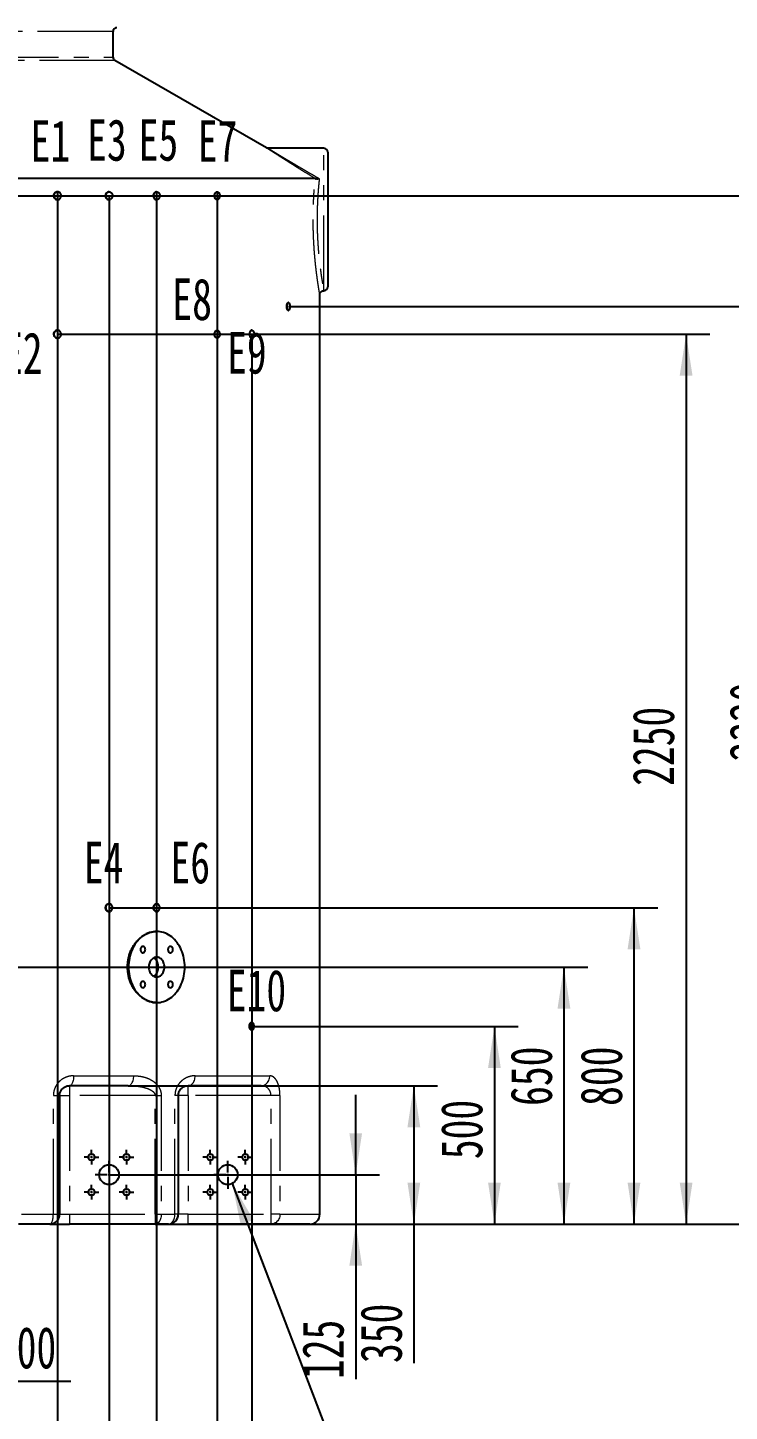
# Model space of a CAD drawing. Header units: millimetres. Extents: x 0 to 594, y 0 to 420.
# Drawn here: x 243.6 to 302.6, y 242.6 to 359.2 of the extents above; entities that cross this region are included whole.
import ezdxf

# ---------------------------------------------------------------- set-up
doc = ezdxf.new("R2010")
doc.units = ezdxf.units.MM
doc.linetypes.add('PHANTOM', pattern=[12.7, 6.35, -1.27, 1.27, -1.27, 1.27, -1.27])
doc.layers.add('10', color=7, linetype='Continuous')
doc.styles.add('SLDTEXTSTYLE0', font='TXT', dxfattribs={"width": 0.7})
doc.dimstyles.new('SLDDIMSTYLE0', dxfattribs={"dimtxt": 3.5, "dimasz": 3.5, "dimexe": 0, "dimexo": 0.0625, "dimgap": 0.875, "dimtad": 2, "dimdec": 1, "dimlfac": 30, "dimrnd": 1e-09, "dimzin": 12, "dimdsep": 46, "dimtxsty": 'SLDTEXTSTYLE0', "dimsah": 1, "dimcen": 0.09, "dimadec": 0, "dimazin": 3, "dimtfac": 1, "dimtdec": 1, "dimtofl": 0, "dimtmove": 0, "dimatfit": 3, "dimfxl": 0, "dimfrac": 2, "dimtolj": 1, "dimtzin": 12, "dimarcsym": 0})
doc.dimstyles.new('SLDDIMSTYLE1', dxfattribs={"dimtxt": 3.5, "dimasz": 3.5, "dimexe": 0, "dimexo": 0.0625, "dimgap": 0.875, "dimtad": 2, "dimdec": 1, "dimlfac": 30, "dimrnd": 1e-09, "dimzin": 12, "dimdsep": 46, "dimtxsty": 'SLDTEXTSTYLE0', "dimsah": 1, "dimcen": 0.09, "dimadec": 0, "dimazin": 3, "dimtfac": 1, "dimtdec": 1, "dimtmove": 0, "dimatfit": 0, "dimfxl": 0, "dimfrac": 2, "dimtolj": 1, "dimtzin": 12, "dimarcsym": 0})
doc.dimstyles.new('SLDDIMSTYLE3', dxfattribs={"dimtxt": 0.18, "dimasz": 3.5, "dimexe": 0, "dimexo": 0.0625, "dimgap": 0, "dimtad": 0, "dimtih": 1, "dimtoh": 1, "dimdec": 0, "dimrnd": 1e-09, "dimzin": 0, "dimdsep": 46, "dimtxsty": 'Standard', "dimsah": 1, "dimcen": 0.09, "dimadec": 0, "dimazin": 0, "dimtfac": 3.5, "dimtdec": 0, "dimtofl": 0, "dimtmove": 0, "dimatfit": 3, "dimfxl": 0, "dimfrac": 2, "dimtolj": 1, "dimtzin": 0, "dimarcsym": 0})

# ---------------------------------------------------------------- blocks, each defined once
blk = doc.blocks.new('_D')
at = {"layer": '10'}
for p, q in [((273.04, 345.07), (316.85, 345.07)), ((314.85, 345.07), (314.85, 258.41)), ((264.05, 258.41), (316.85, 258.41))]:
    blk.add_line(p, q, dxfattribs=at)
for points in [[(314.85, 345.07), (314.31, 341.57), (315.39, 341.57)], [(314.85, 258.41), (315.39, 261.91), (314.31, 261.91)]]:
    blk.add_solid(points, dxfattribs=at)
at = {"layer": '10', "insert": (310.34, 297.41), "char_height": 3.5, "attachment_point": 1, "rotation": 90, "style": 'SLDTEXTSTYLE0'}
blk.add_mtext('2600', dxfattribs=at)
blk = doc.blocks.new('_D_1')
at = {"layer": '10'}
for p, q in [((219.43, 280.07), (290.72, 280.07)), ((288.72, 280.07), (288.72, 258.41)), ((267.33, 258.41), (290.72, 258.41))]:
    blk.add_line(p, q, dxfattribs=at)
for points in [[(288.72, 280.07), (288.18, 276.57), (289.26, 276.57)], [(288.72, 258.41), (289.26, 261.91), (288.18, 261.91)]]:
    blk.add_solid(points, dxfattribs=at)
at = {"layer": '10', "insert": (284.21, 268.37), "char_height": 3.5, "attachment_point": 1, "rotation": 90, "style": 'SLDTEXTSTYLE0'}
blk.add_mtext('650', dxfattribs=at)
blk = doc.blocks.new('_D_4')
at = {"layer": '10'}
for p, q in [((255.75, 285.07), (296.62, 285.07)), ((294.62, 285.07), (294.62, 258.41)), ((264.05, 258.41), (296.62, 258.41))]:
    blk.add_line(p, q, dxfattribs=at)
for points in [[(294.62, 285.07), (294.08, 281.57), (295.16, 281.57)], [(294.62, 258.41), (295.16, 261.91), (294.08, 261.91)]]:
    blk.add_solid(points, dxfattribs=at)
at = {"layer": '10', "insert": (290.11, 268.37), "char_height": 3.5, "attachment_point": 1, "rotation": 90, "style": 'SLDTEXTSTYLE0'}
blk.add_mtext('800', dxfattribs=at)
blk = doc.blocks.new('_D_5')
at = {"layer": '10'}
for p, q in [((269.44, 333.41), (301.01, 333.41)), ((299.01, 333.41), (299.01, 258.41)), ((254.29, 258.41), (301.01, 258.41))]:
    blk.add_line(p, q, dxfattribs=at)
for points in [[(299.01, 333.41), (298.47, 329.91), (299.55, 329.91)], [(299.01, 258.41), (299.55, 261.91), (298.47, 261.91)]]:
    blk.add_solid(points, dxfattribs=at)
at = {"layer": '10', "insert": (294.5, 295.34), "char_height": 3.5, "attachment_point": 1, "rotation": 90, "style": 'SLDTEXTSTYLE0'}
blk.add_mtext('2250', dxfattribs=at)
blk = doc.blocks.new('_D_6')
at = {"layer": '10'}
for p, q in [((267.64, 335.74), (309.17, 335.74)), ((307.17, 335.74), (307.17, 258.41)), ((264.05, 258.41), (309.17, 258.41))]:
    blk.add_line(p, q, dxfattribs=at)
for points in [[(307.17, 335.74), (306.63, 332.24), (307.71, 332.24)], [(307.17, 258.41), (307.71, 261.91), (306.63, 261.91)]]:
    blk.add_solid(points, dxfattribs=at)
at = {"layer": '10', "insert": (302.66, 297.41), "char_height": 3.5, "attachment_point": 1, "rotation": 90, "style": 'SLDTEXTSTYLE0'}
blk.add_mtext('2320', dxfattribs=at)
blk = doc.blocks.new('_D_7')
at = {"layer": '10'}
for p, q in [((263.03, 275.07), (284.87, 275.07)), ((282.87, 275.07), (282.87, 258.41)), ((267.33, 258.41), (284.87, 258.41))]:
    blk.add_line(p, q, dxfattribs=at)
for points in [[(282.87, 275.07), (282.33, 271.57), (283.4, 271.57)], [(282.87, 258.41), (283.4, 261.91), (282.33, 261.91)]]:
    blk.add_solid(points, dxfattribs=at)
at = {"layer": '10', "insert": (278.35, 263.88), "char_height": 3.5, "attachment_point": 1, "rotation": 90, "style": 'SLDTEXTSTYLE0'}
blk.add_mtext('500', dxfattribs=at)
blk = doc.blocks.new('_D_12')
at = {"layer": '10'}
for p, q in [((252.02, 270.07), (278.08, 270.07)), ((276.08, 270.07), (276.08, 258.41)), ((254.29, 258.41), (278.08, 258.41)), ((276.08, 258.41), (276.08, 246.7))]:
    blk.add_line(p, q, dxfattribs=at)
for points in [[(276.08, 270.07), (275.54, 266.57), (276.62, 266.57)], [(276.08, 258.41), (276.62, 261.91), (275.54, 261.91)]]:
    blk.add_solid(points, dxfattribs=at)
at = {"layer": '10', "insert": (271.57, 246.7), "char_height": 3.5, "attachment_point": 1, "rotation": 90, "style": 'SLDTEXTSTYLE0'}
blk.add_mtext('350', dxfattribs=at)
blk = doc.blocks.new('_D_13')
at = {"layer": '10'}
for p, q in [((271.18, 262.57), (271.18, 269.3)), ((250.41, 262.57), (273.18, 262.57)), ((271.18, 262.57), (271.18, 258.41)), ((254.29, 258.41), (273.18, 258.41)), ((271.18, 258.41), (271.18, 245.35))]:
    blk.add_line(p, q, dxfattribs=at)
for points in [[(271.18, 262.57), (271.72, 266.07), (270.65, 266.07)], [(271.18, 258.41), (270.65, 254.91), (271.72, 254.91)]]:
    blk.add_solid(points, dxfattribs=at)
at = {"layer": '10', "insert": (266.67, 245.35), "char_height": 3.5, "attachment_point": 1, "rotation": 90, "style": 'SLDTEXTSTYLE0'}
blk.add_mtext('125', dxfattribs=at)
blk = doc.blocks.new('SW_NOTE_0')
at = {"layer": '10', "color": 0}
blk.add_line((10.04, 0), (0, 0), dxfattribs=at)
at = {"layer": '10', "color": 0, "insert": (0.48, 4.6), "char_height": 3.5, "attachment_point": 1, "style": 'SLDTEXTSTYLE0'}
blk.add_mtext('DN400', dxfattribs=at)
blk = doc.blocks.new('SW_CENTERMARKSYMBOL_18')
at = {"layer": '10', "color": 0}
for p, q in [((0, 0.17), (0, 1.18)), ((-0.17, 0), (-1.18, 0)), ((0, 0), (-0.08, 0)), ((0, 0), (0, 0.08)), ((0, 0), (0, -0.08)), ((0, 0), (0.08, 0)), ((0.17, 0), (1.18, 0)), ((0, -0.17), (0, -1.18))]:
    blk.add_line(p, q, dxfattribs=at)
blk = doc.blocks.new('SW_CENTERMARKSYMBOL_20')
at = {"layer": '10', "color": 0}
for p, q in [((0, 0.17), (0, 1.18)), ((-0.17, 0), (-1.18, 0)), ((0, 0), (-0.08, 0)), ((0, 0), (0, 0.08)), ((0, 0), (0, -0.08)), ((0, 0), (0.08, 0)), ((0.17, 0), (1.18, 0)), ((0, -0.17), (0, -1.18))]:
    blk.add_line(p, q, dxfattribs=at)
blk = doc.blocks.new('SW_CENTERMARKSYMBOL_29')
at = {"layer": '10', "color": 0}
for p, q in [((-0.17, 0), (-0.62, 0)), ((0, 0), (-0.08, 0)), ((0, 0.17), (0, 0.62)), ((0, 0), (0, 0.08)), ((0, 0), (0, -0.08)), ((0, 0), (0.08, 0)), ((0.17, 0), (0.62, 0)), ((0, -0.17), (0, -0.62))]:
    blk.add_line(p, q, dxfattribs=at)
blk = doc.blocks.new('SW_CENTERMARKSYMBOL_30')
at = {"layer": '10', "color": 0}
for p, q in [((-0.17, 0), (-0.62, 0)), ((0, 0), (-0.08, 0)), ((0, 0.17), (0, 0.62)), ((0, 0), (0, 0.08)), ((0, 0), (0, -0.08)), ((0, 0), (0.08, 0)), ((0.17, 0), (0.62, 0)), ((0, -0.17), (0, -0.62))]:
    blk.add_line(p, q, dxfattribs=at)
blk = doc.blocks.new('SW_CENTERMARKSYMBOL_31')
at = {"layer": '10', "color": 0}
for p, q in [((-0.17, 0), (-0.62, 0)), ((0, 0), (-0.08, 0)), ((0, 0.17), (0, 0.62)), ((0, 0), (0, 0.08)), ((0, 0), (0, -0.08)), ((0, 0), (0.08, 0)), ((0.17, 0), (0.62, 0)), ((0, -0.17), (0, -0.62))]:
    blk.add_line(p, q, dxfattribs=at)
blk = doc.blocks.new('SW_CENTERMARKSYMBOL_32')
at = {"layer": '10', "color": 0}
for p, q in [((-0.17, 0), (-0.62, 0)), ((0, 0), (-0.08, 0)), ((0, 0.17), (0, 0.62)), ((0, 0), (0, 0.08)), ((0, 0), (0, -0.08)), ((0, 0), (0.08, 0)), ((0.17, 0), (0.62, 0)), ((0, -0.17), (0, -0.62))]:
    blk.add_line(p, q, dxfattribs=at)
blk = doc.blocks.new('SW_CENTERMARKSYMBOL_33')
at = {"layer": '10', "color": 0}
for p, q in [((-0.17, 0), (-0.62, 0)), ((0, 0), (-0.08, 0)), ((0, 0.17), (0, 0.62)), ((0, 0), (0, 0.08)), ((0, 0), (0, -0.08)), ((0, 0), (0.08, 0)), ((0.17, 0), (0.62, 0)), ((0, -0.17), (0, -0.62))]:
    blk.add_line(p, q, dxfattribs=at)
blk = doc.blocks.new('SW_CENTERMARKSYMBOL_34')
at = {"layer": '10', "color": 0}
for p, q in [((-0.17, 0), (-0.62, 0)), ((0, 0), (-0.08, 0)), ((0, 0.17), (0, 0.62)), ((0, 0), (0, 0.08)), ((0, 0), (0, -0.08)), ((0, 0), (0.08, 0)), ((0.17, 0), (0.62, 0)), ((0, -0.17), (0, -0.62))]:
    blk.add_line(p, q, dxfattribs=at)
blk = doc.blocks.new('SW_CENTERMARKSYMBOL_35')
at = {"layer": '10', "color": 0}
for p, q in [((-0.17, 0), (-0.62, 0)), ((0, 0), (-0.08, 0)), ((0, 0.17), (0, 0.62)), ((0, 0), (0, 0.08)), ((0, 0), (0, -0.08)), ((0, 0), (0.08, 0)), ((0.17, 0), (0.62, 0)), ((0, -0.17), (0, -0.62))]:
    blk.add_line(p, q, dxfattribs=at)
blk = doc.blocks.new('SW_CENTERMARKSYMBOL_36')
at = {"layer": '10', "color": 0}
for p, q in [((-0.17, 0), (-0.62, 0)), ((0, 0), (-0.08, 0)), ((0, 0.17), (0, 0.62)), ((0, 0), (0, 0.08)), ((0, 0), (0, -0.08)), ((0, 0), (0.08, 0)), ((0.17, 0), (0.62, 0)), ((0, -0.17), (0, -0.62))]:
    blk.add_line(p, q, dxfattribs=at)

msp = doc.modelspace()

# ---------------------------------------------------------------- linework, layer by layer
at = {"color": 8, "linetype": 'PHANTOM', "lineweight": 18}
for p, q in [((250.7424, 358.9071), (214.4091, 358.9071)), ((250.9091, 356.4775), (214.2424, 356.4775)), ((214.4091, 356.7662), (250.7424, 356.7662)), ((268.4924, 337.0738), (268.4924, 349.0738)), ((247.4235, 270.9071), (252.4864, 270.9071)), ((257.6633, 270.9071), (263.9497, 270.9071)), ((247.0757, 270.0738), (247.0757, 269.2404)), ((257.0757, 269.2404), (257.0757, 270.0738)), ((245.7168, 259.2404), (245.7168, 269.2404)), ((245.7168, 269.2404), (246.2424, 269.2404)), ((246.2424, 269.2404), (247.0757, 269.2404)), ((254.2853, 269.2404), (247.0757, 269.2404)), ((247.0757, 269.2404), (247.0757, 259.2404)), ((254.2853, 269.2404), (254.806, 269.2404)), ((254.2853, 259.2404), (254.2853, 269.2404)), ((254.806, 269.2404), (254.806, 259.2404)), ((255.9566, 259.2404), (255.9566, 269.2404)), ((256.2424, 269.2404), (255.9566, 269.2404)), ((257.0757, 269.2404), (256.2424, 269.2404)), ((264.05, 269.2404), (257.0757, 269.2404)), ((257.0757, 269.2404), (257.0757, 259.2404)), ((264.8048, 269.2404), (264.05, 269.2404)), ((264.05, 259.2404), (264.05, 269.2404)), ((264.8048, 269.2404), (264.8048, 259.2404)), ((243.0295, 259.2404), (245.7168, 259.2404)), ((245.7168, 259.2404), (246.2424, 259.2404)), ((246.2424, 259.2404), (247.0757, 259.2404)), ((247.0757, 259.2404), (247.0757, 258.4071)), ((247.0757, 259.2404), (254.2853, 259.2404)), ((254.2853, 259.2404), (254.806, 259.2404)), ((254.2853, 259.2404), (254.2853, 258.4071)), ((254.806, 259.2404), (255.9566, 259.2404)), ((256.2424, 259.2404), (255.9566, 259.2404)), ((257.0757, 259.2404), (256.2424, 259.2404)), ((257.0757, 258.4071), (257.0757, 259.2404)), ((257.0757, 259.2404), (264.05, 259.2404)), ((264.8048, 259.2404), (264.05, 259.2404)), ((264.05, 258.4071), (264.05, 259.2404)), ((264.8048, 259.2404), (268.1591, 259.2404))]:
    msp.add_line(p, q, dxfattribs=at)
at = {"color": 7, "linetype": 'Continuous', "lineweight": 25}
for p, q in [((250.7424, 356.7662), (250.7424, 358.9071)), ((263.6584, 349.1167), (250.9091, 356.4775)), ((268.4924, 349.0738), (263.825, 349.0738)), ((268.8257, 348.7404), (268.8257, 337.4071)), ((267.7673, 346.5182), (197.3841, 346.5182)), ((268.1591, 259.2404), (268.1591, 336.7457)), ((262.4557, 333.7383), (262.4295, 333.7413)), ((262.4294, 333.0729), (262.4557, 333.0759)), ((262.4445, 275.4071), (262.4178, 275.4071)), ((262.4178, 274.7404), (262.4445, 274.7404)), ((252.0201, 270.0738), (247.0757, 270.0738)), ((263.2149, 270.0738), (257.0757, 270.0738)), ((246.2424, 269.2404), (246.2424, 259.2404)), ((256.2424, 269.2404), (256.2424, 259.2404)), ((245.4091, 258.4071), (242.7847, 258.4071)), ((245.4091, 258.4071), (247.0757, 258.4071)), ((254.2853, 258.4071), (247.0757, 258.4071)), ((255.4091, 258.4071), (254.2853, 258.4071)), ((255.4091, 258.4071), (257.0757, 258.4071)), ((264.05, 258.4071), (257.0757, 258.4071)), ((267.3257, 258.4071), (264.05, 258.4071))]:
    msp.add_line(p, q, dxfattribs=at)
at = {"color": 7, "linetype": 'Continuous', "lineweight": 25, "flags": 128}
for points in [[(246.0717, 345.4071), (246.0115, 345.4007), (245.9537, 345.3817), (245.9004, 345.3509), (245.8536, 345.3095), (245.8153, 345.259), (245.7868, 345.2013), (245.7692, 345.1388), (245.7633, 345.0738), (245.7692, 345.0087), (245.7868, 344.9462), (245.8153, 344.8886), (245.8536, 344.8381), (245.9004, 344.7966), (245.9537, 344.7658), (246.0115, 344.7468), (246.0717, 344.7404)], [(246.0717, 344.7404), (246.1319, 344.7468), (246.1897, 344.7658), (246.2431, 344.7966), (246.2898, 344.8381), (246.3282, 344.8886), (246.3567, 344.9462), (246.3742, 345.0087), (246.3801, 345.0738), (246.3742, 345.1388), (246.3567, 345.2013), (246.3282, 345.259), (246.2898, 345.3095), (246.2431, 345.3509), (246.1897, 345.3817), (246.1319, 345.4007), (246.0717, 345.4071)], [(250.4091, 344.7404), (250.3528, 344.7468), (250.2987, 344.7658), (250.2488, 344.7966), (250.2051, 344.8381), (250.1692, 344.8886), (250.1426, 344.9462), (250.1262, 345.0087), (250.1206, 345.0738), (250.1262, 345.1388), (250.1426, 345.2013), (250.1692, 345.259), (250.2051, 345.3095), (250.2488, 345.3509), (250.2987, 345.3817), (250.3528, 345.4007), (250.4091, 345.4071)], [(250.4091, 345.4071), (250.4654, 345.4007), (250.5195, 345.3817), (250.5693, 345.3509), (250.613, 345.3095), (250.6489, 345.259), (250.6756, 345.2013), (250.692, 345.1388), (250.6975, 345.0738), (250.692, 345.0087), (250.6756, 344.9462), (250.6489, 344.8886), (250.613, 344.8381), (250.5693, 344.7966), (250.5195, 344.7658), (250.4654, 344.7468), (250.4091, 344.7404)], [(254.4174, 344.7404), (254.3661, 344.7468), (254.3167, 344.7658), (254.2712, 344.7966), (254.2313, 344.8381), (254.1986, 344.8886), (254.1743, 344.9462), (254.1593, 345.0087), (254.1543, 345.0738), (254.1593, 345.1388), (254.1743, 345.2013), (254.1986, 345.259), (254.2313, 345.3095), (254.2712, 345.3509), (254.3167, 345.3817), (254.3661, 345.4007), (254.4174, 345.4071)], [(254.4174, 345.4071), (254.4688, 345.4007), (254.5181, 345.3817), (254.5636, 345.3509), (254.6035, 345.3095), (254.6362, 345.259), (254.6605, 345.2013), (254.6755, 345.1388), (254.6806, 345.0738), (254.6755, 345.0087), (254.6605, 344.9462), (254.6362, 344.8886), (254.6035, 344.8381), (254.5636, 344.7966), (254.5181, 344.7658), (254.4688, 344.7468), (254.4174, 344.7404)], [(259.516, 344.7404), (259.4735, 344.7468), (259.4327, 344.7658), (259.395, 344.7966), (259.362, 344.8381), (259.335, 344.8886), (259.3148, 344.9462), (259.3024, 345.0087), (259.2983, 345.0738), (259.3024, 345.1388), (259.3148, 345.2013), (259.335, 345.259), (259.362, 345.3095), (259.395, 345.3509), (259.4327, 345.3817), (259.4735, 345.4007), (259.516, 345.4071)], [(259.516, 345.4071), (259.5585, 345.4007), (259.5994, 345.3817), (259.637, 345.3509), (259.67, 345.3095), (259.6971, 345.259), (259.7172, 345.2013), (259.7296, 345.1388), (259.7338, 345.0738), (259.7296, 345.0087), (259.7172, 344.9462), (259.6971, 344.8886), (259.67, 344.8381), (259.637, 344.7966), (259.5994, 344.7658), (259.5585, 344.7468), (259.516, 344.7404)], [(265.5092, 335.4071), (265.4846, 335.4135), (265.4609, 335.4325), (265.4391, 335.4633), (265.4199, 335.5047), (265.4042, 335.5552), (265.3926, 335.6129), (265.3854, 335.6754), (265.383, 335.7404), (265.3854, 335.8055), (265.3926, 335.868), (265.4042, 335.9256), (265.4199, 335.9761), (265.4391, 336.0176), (265.4609, 336.0484), (265.4846, 336.0674), (265.5092, 336.0738)], [(265.5092, 336.0738), (265.5338, 336.0674), (265.5575, 336.0484), (265.5793, 336.0176), (265.5985, 335.9761), (265.6141, 335.9256), (265.6258, 335.868), (265.633, 335.8055), (265.6354, 335.7404), (265.633, 335.6754), (265.6258, 335.6129), (265.6141, 335.5552), (265.5985, 335.5047), (265.5793, 335.4633), (265.5575, 335.4325), (265.5338, 335.4135), (265.5092, 335.4071)], [(246.0717, 333.7404), (246.0115, 333.734), (245.9537, 333.7151), (245.9004, 333.6842), (245.8536, 333.6428), (245.8153, 333.5923), (245.7868, 333.5347), (245.7692, 333.4721), (245.7633, 333.4071), (245.7692, 333.3421), (245.7868, 333.2795), (245.8153, 333.2219), (245.8536, 333.1714), (245.9004, 333.1299), (245.9537, 333.0991), (246.0115, 333.0802), (246.0717, 333.0738)], [(246.0717, 333.0738), (246.1319, 333.0802), (246.1897, 333.0991), (246.2431, 333.1299), (246.2898, 333.1714), (246.3282, 333.2219), (246.3567, 333.2795), (246.3742, 333.3421), (246.3801, 333.4071), (246.3742, 333.4721), (246.3567, 333.5347), (246.3282, 333.5923), (246.2898, 333.6428), (246.2431, 333.6842), (246.1897, 333.7151), (246.1319, 333.734), (246.0717, 333.7404)], [(259.516, 333.0738), (259.4735, 333.0802), (259.4327, 333.0991), (259.395, 333.1299), (259.362, 333.1714), (259.335, 333.2219), (259.3148, 333.2795), (259.3024, 333.3421), (259.2983, 333.4071), (259.3024, 333.4721), (259.3148, 333.5347), (259.335, 333.5923), (259.362, 333.6428), (259.395, 333.6842), (259.4327, 333.7151), (259.4735, 333.734), (259.516, 333.7404)], [(259.516, 333.7404), (259.5585, 333.734), (259.5994, 333.7151), (259.637, 333.6842), (259.67, 333.6428), (259.6971, 333.5923), (259.7172, 333.5347), (259.7296, 333.4721), (259.7338, 333.4071), (259.7296, 333.3421), (259.7172, 333.2795), (259.6971, 333.2219), (259.67, 333.1714), (259.637, 333.1299), (259.5994, 333.0991), (259.5585, 333.0802), (259.516, 333.0738)], [(262.2637, 333.4071), (262.267, 333.4699), (262.2767, 333.5304), (262.2924, 333.5865), (262.3137, 333.6361), (262.3396, 333.6774), (262.3694, 333.7089), (262.4019, 333.7296), (262.4359, 333.7385), (262.4702, 333.7355), (262.5036, 333.7207), (262.5348, 333.6945), (262.5628, 333.6579), (262.5865, 333.6122), (262.6051, 333.5591), (262.6179, 333.5006), (262.6244, 333.4386), (262.6244, 333.3756), (262.6179, 333.3136), (262.6051, 333.255), (262.5865, 333.202), (262.5628, 333.1563), (262.5348, 333.1197), (262.5036, 333.0935), (262.4702, 333.0787), (262.4359, 333.0757), (262.4019, 333.0846), (262.3694, 333.1053), (262.3396, 333.1368), (262.3137, 333.1781), (262.2924, 333.2277), (262.2767, 333.2838), (262.267, 333.3443), (262.2637, 333.4071)], [(250.4091, 285.4071), (250.3528, 285.4007), (250.2987, 285.3817), (250.2488, 285.3509), (250.2051, 285.3095), (250.1692, 285.2589), (250.1426, 285.2013), (250.1262, 285.1388), (250.1206, 285.0738), (250.1262, 285.0087), (250.1426, 284.9462), (250.1692, 284.8886), (250.2051, 284.8381), (250.2488, 284.7966), (250.2987, 284.7658), (250.3528, 284.7468), (250.4091, 284.7404)], [(250.4091, 284.7404), (250.4654, 284.7468), (250.5195, 284.7658), (250.5693, 284.7966), (250.613, 284.8381), (250.6489, 284.8886), (250.6756, 284.9462), (250.692, 285.0087), (250.6975, 285.0738), (250.692, 285.1388), (250.6756, 285.2013), (250.6489, 285.2589), (250.613, 285.3095), (250.5693, 285.3509), (250.5195, 285.3817), (250.4654, 285.4007), (250.4091, 285.4071)], [(254.4174, 285.4071), (254.3661, 285.4007), (254.3167, 285.3817), (254.2712, 285.3509), (254.2313, 285.3095), (254.1986, 285.2589), (254.1743, 285.2013), (254.1593, 285.1388), (254.1543, 285.0738), (254.1593, 285.0087), (254.1743, 284.9462), (254.1986, 284.8886), (254.2313, 284.8381), (254.2712, 284.7966), (254.3167, 284.7658), (254.3661, 284.7468), (254.4174, 284.7404)], [(254.4174, 284.7404), (254.4688, 284.7468), (254.5181, 284.7658), (254.5636, 284.7966), (254.6035, 284.8381), (254.6362, 284.8886), (254.6605, 284.9462), (254.6755, 285.0087), (254.6806, 285.0738), (254.6755, 285.1388), (254.6605, 285.2013), (254.6362, 285.2589), (254.6035, 285.3095), (254.5636, 285.3509), (254.5181, 285.3817), (254.4688, 285.4007), (254.4174, 285.4071)], [(254.4174, 283.0738), (254.2687, 283.0678), (254.1206, 283.0501), (253.9736, 283.0206), (253.8284, 282.9795), (253.6856, 282.9269), (253.5456, 282.8631), (253.409, 282.7882), (253.2765, 282.7027), (253.1484, 282.6067), (253.0253, 282.5008), (252.9078, 282.3853), (252.7962, 282.2607), (252.691, 282.1274), (252.5926, 281.986), (252.5014, 281.8371), (252.4178, 281.6812), (252.342, 281.519), (252.2745, 281.3511), (252.2154, 281.1781), (252.165, 281.0008), (252.1235, 280.8198), (252.091, 280.6359), (252.0678, 280.4498), (252.0538, 280.2621), (252.0491, 280.0738), (252.0538, 279.8854), (252.0678, 279.6978), (252.091, 279.5116), (252.1235, 279.3277), (252.165, 279.1467), (252.2154, 278.9694), (252.2745, 278.7964), (252.342, 278.6285), (252.4178, 278.4663), (252.5014, 278.3104), (252.5926, 278.1615), (252.691, 278.0201), (252.7962, 277.8869), (252.9078, 277.7622), (253.0253, 277.6467), (253.1484, 277.5408), (253.2765, 277.4448), (253.409, 277.3593), (253.5456, 277.2844), (253.6856, 277.2206), (253.8284, 277.168), (253.9736, 277.1269), (254.1206, 277.0974), (254.2687, 277.0797), (254.4174, 277.0738)], [(254.4174, 277.0738), (254.5661, 277.0797), (254.7143, 277.0974), (254.8612, 277.1269), (255.0064, 277.168), (255.1493, 277.2206), (255.2893, 277.2844), (255.4258, 277.3593), (255.5584, 277.4448), (255.6864, 277.5408), (255.8095, 277.6467), (255.9271, 277.7622), (256.0387, 277.8869), (256.1439, 278.0201), (256.2423, 278.1615), (256.3335, 278.3104), (256.4171, 278.4663), (256.4928, 278.6285), (256.5604, 278.7964), (256.6195, 278.9694), (256.6699, 279.1467), (256.7114, 279.3277), (256.7438, 279.5116), (256.7671, 279.6978), (256.7811, 279.8854), (256.7858, 280.0738), (256.7811, 280.2621), (256.7671, 280.4498), (256.7438, 280.6359), (256.7114, 280.8198), (256.6699, 281.0008), (256.6195, 281.1781), (256.5604, 281.3511), (256.4928, 281.519), (256.4171, 281.6812), (256.3335, 281.8371), (256.2423, 281.986), (256.1439, 282.1274), (256.0387, 282.2607), (255.9271, 282.3853), (255.8095, 282.5008), (255.6864, 282.6067), (255.5584, 282.7027), (255.4258, 282.7882), (255.2893, 282.8631), (255.1493, 282.9269), (255.0064, 282.9795), (254.8612, 283.0206), (254.7143, 283.0501), (254.5661, 283.0678), (254.4174, 283.0738)], [(253.465, 281.5469), (253.4601, 281.6042), (253.4455, 281.6589), (253.422, 281.7083), (253.3907, 281.7501), (253.3531, 281.7825), (253.3108, 281.8038), (253.2659, 281.8132), (253.2204, 281.8101), (253.1765, 281.7946), (253.1363, 281.7676), (253.1016, 281.7303), (253.0741, 281.6844), (253.055, 281.632), (253.0452, 281.5757), (253.0452, 281.5181), (253.055, 281.4618), (253.0741, 281.4094), (253.1016, 281.3635), (253.1363, 281.3262), (253.1765, 281.2992), (253.2204, 281.2837), (253.2659, 281.2806), (253.3108, 281.29), (253.3531, 281.3113), (253.3907, 281.3437), (253.422, 281.3855), (253.4455, 281.4349), (253.4601, 281.4896), (253.465, 281.5469)], [(255.7909, 281.5469), (255.786, 281.6042), (255.7715, 281.6589), (255.748, 281.7083), (255.7167, 281.7501), (255.679, 281.7825), (255.6367, 281.8038), (255.5918, 281.8132), (255.5463, 281.8101), (255.5025, 281.7946), (255.4622, 281.7676), (255.4276, 281.7303), (255.4, 281.6844), (255.3809, 281.632), (255.3711, 281.5757), (255.3711, 281.5181), (255.3809, 281.4618), (255.4, 281.4094), (255.4276, 281.3635), (255.4622, 281.3262), (255.5025, 281.2992), (255.5463, 281.2837), (255.5918, 281.2806), (255.6367, 281.29), (255.679, 281.3113), (255.7167, 281.3437), (255.748, 281.3855), (255.7715, 281.4349), (255.786, 281.4896), (255.7909, 281.5469)], [(255.0753, 280.0738), (255.0707, 280.1723), (255.0569, 280.2695), (255.0341, 280.3639), (255.0027, 280.4543), (254.9631, 280.5393), (254.9158, 280.6178), (254.8615, 280.6886), (254.8009, 280.7508), (254.735, 280.8035), (254.6647, 280.846), (254.5908, 280.8776), (254.5146, 280.898), (254.4369, 280.9067), (254.359, 280.9038), (254.2819, 280.8892), (254.2067, 280.8632), (254.1345, 280.8261), (254.0662, 280.7784), (254.0029, 280.7209), (253.9454, 280.6542), (253.8945, 280.5794), (253.851, 280.4975), (253.8154, 280.4097), (253.7882, 280.3171), (253.7699, 280.2212), (253.7607, 280.1231), (253.7607, 280.0244), (253.7699, 279.9264), (253.7882, 279.8304), (253.8154, 279.7378), (253.851, 279.65), (253.8945, 279.5681), (253.9454, 279.4933), (254.0029, 279.4267), (254.0662, 279.3691), (254.1345, 279.3214), (254.2067, 279.2843), (254.2819, 279.2583), (254.359, 279.2437), (254.4369, 279.2408), (254.5146, 279.2496), (254.5908, 279.2699), (254.6647, 279.3015), (254.735, 279.344), (254.8009, 279.3967), (254.8615, 279.4589), (254.9158, 279.5297), (254.9631, 279.6082), (255.0027, 279.6932), (255.0341, 279.7836), (255.0569, 279.878), (255.0707, 279.9752), (255.0753, 280.0738)], [(254.5638, 280.0738), (254.5592, 280.1723), (254.5454, 280.2695), (254.5226, 280.3639), (254.4912, 280.4543), (254.4516, 280.5393), (254.4043, 280.6178), (254.35, 280.6886), (254.2894, 280.7508), (254.2235, 280.8035), (254.1617, 280.8415)], [(254.1617, 279.306), (254.2235, 279.344), (254.2894, 279.3967), (254.35, 279.4589), (254.4043, 279.5297), (254.4516, 279.6082), (254.4912, 279.6932), (254.5226, 279.7836), (254.5454, 279.878), (254.5592, 279.9752), (254.5638, 280.0738)], [(253.465, 278.6006), (253.4601, 278.6579), (253.4455, 278.7126), (253.422, 278.762), (253.3907, 278.8039), (253.3531, 278.8362), (253.3108, 278.8576), (253.2659, 278.8669), (253.2204, 278.8638), (253.1765, 278.8483), (253.1363, 278.8213), (253.1016, 278.784), (253.0741, 278.7381), (253.055, 278.6858), (253.0452, 278.6295), (253.0452, 278.5718), (253.055, 278.5155), (253.0741, 278.4631), (253.1016, 278.4172), (253.1363, 278.3799), (253.1765, 278.3529), (253.2204, 278.3375), (253.2659, 278.3343), (253.3108, 278.3437), (253.3531, 278.365), (253.3907, 278.3974), (253.422, 278.4392), (253.4455, 278.4887), (253.4601, 278.5433), (253.465, 278.6006)], [(255.7909, 278.6006), (255.786, 278.6579), (255.7715, 278.7126), (255.748, 278.762), (255.7167, 278.8039), (255.679, 278.8362), (255.6367, 278.8576), (255.5918, 278.8669), (255.5463, 278.8638), (255.5025, 278.8483), (255.4622, 278.8213), (255.4276, 278.784), (255.4, 278.7381), (255.3809, 278.6858), (255.3711, 278.6295), (255.3711, 278.5718), (255.3809, 278.5155), (255.4, 278.4631), (255.4276, 278.4172), (255.4622, 278.3799), (255.5025, 278.3529), (255.5463, 278.3375), (255.5918, 278.3343), (255.6367, 278.3437), (255.679, 278.365), (255.7167, 278.3974), (255.748, 278.4392), (255.7715, 278.4887), (255.786, 278.5433), (255.7909, 278.6006)], [(262.626, 275.0738), (262.6227, 275.1368), (262.613, 275.1976), (262.5972, 275.254), (262.5759, 275.3038), (262.5498, 275.3453), (262.5199, 275.377), (262.4873, 275.3977), (262.4531, 275.4067), (262.4186, 275.4037), (262.3851, 275.3888), (262.3537, 275.3624), (262.3256, 275.3257), (262.3017, 275.2798), (262.2831, 275.2265), (262.2703, 275.1677), (262.2637, 275.1054), (262.2637, 275.0421), (262.2703, 274.9798), (262.2831, 274.921), (262.3017, 274.8677), (262.3256, 274.8218), (262.3537, 274.7851), (262.3851, 274.7588), (262.4186, 274.7438), (262.4531, 274.7408), (262.4873, 274.7498), (262.5199, 274.7705), (262.5498, 274.8022), (262.5759, 274.8437), (262.5972, 274.8935), (262.613, 274.9499), (262.6227, 275.0107), (262.626, 275.0738)]]:
    msp.add_lwpolyline(points, dxfattribs=at)
at = {"color": 8, "linetype": 'PHANTOM', "lineweight": 18, "flags": 128}
for points in [[(247.4235, 270.9071), (247.4209, 270.8066), (247.4134, 270.7077), (247.4009, 270.6116), (247.3836, 270.5198), (247.3619, 270.4337), (247.336, 270.3545), (247.3063, 270.2833), (247.2733, 270.2213), (247.2373, 270.1692), (247.199, 270.1279), (247.159, 270.098), (247.1177, 270.0798), (247.0757, 270.0738)], [(252.0201, 270.0738), (252.0763, 270.0798), (252.1317, 270.098), (252.1854, 270.1279), (252.2368, 270.1692), (252.285, 270.2213), (252.3293, 270.2833), (252.3691, 270.3545), (252.4038, 270.4337), (252.433, 270.5198), (252.4561, 270.6116), (252.4728, 270.7077), (252.483, 270.8066), (252.4864, 270.9071)], [(257.0757, 270.0738), (257.1466, 270.0798), (257.2164, 270.098), (257.2841, 270.1279), (257.3488, 270.1692), (257.4095, 270.2213), (257.4653, 270.2833), (257.5155, 270.3545), (257.5593, 270.4337), (257.596, 270.5198), (257.6251, 270.6116), (257.6462, 270.7077), (257.659, 270.8066), (257.6633, 270.9071)], [(263.2149, 270.0738), (263.3035, 270.0798), (263.3907, 270.098), (263.4754, 270.1279), (263.5564, 270.1692), (263.6323, 270.2213), (263.7021, 270.2833), (263.7649, 270.3545), (263.8196, 270.4337), (263.8655, 270.5198), (263.9019, 270.6116), (263.9283, 270.7077), (263.9443, 270.8066), (263.9497, 270.9071)], [(245.4091, 258.4071), (245.4462, 258.4132), (245.4827, 258.4313), (245.5182, 258.4612), (245.5521, 258.5025), (245.5839, 258.5546), (245.6132, 258.6167), (245.6394, 258.6878), (245.6624, 258.767), (245.6816, 258.8532), (245.6968, 258.9449), (245.7079, 259.041), (245.7146, 259.14), (245.7168, 259.2404)], [(254.806, 259.2404), (254.8022, 259.14), (254.7908, 259.041), (254.7721, 258.9449), (254.7463, 258.8532), (254.7138, 258.767), (254.675, 258.6878), (254.6306, 258.6167), (254.5811, 258.5546), (254.5273, 258.5025), (254.47, 258.4612), (254.4099, 258.4313), (254.3481, 258.4132), (254.2853, 258.4071)], [(255.4091, 258.4071), (255.4751, 258.4132), (255.5401, 258.4313), (255.6032, 258.4612), (255.6635, 258.5025), (255.7201, 258.5546), (255.7722, 258.6167), (255.8189, 258.6878), (255.8597, 258.767), (255.8939, 258.8532), (255.9211, 258.9449), (255.9407, 259.041), (255.9526, 259.14), (255.9566, 259.2404)], [(264.8048, 259.2404), (264.7993, 259.14), (264.7829, 259.041), (264.7558, 258.9449), (264.7184, 258.8532), (264.6712, 258.767), (264.615, 258.6878), (264.5505, 258.6167), (264.4788, 258.5546), (264.4008, 258.5025), (264.3177, 258.4612), (264.2307, 258.4313), (264.141, 258.4132), (264.05, 258.4071)]]:
    msp.add_lwpolyline(points, dxfattribs=at)
at = {"color": 7, "linetype": 'Continuous', "lineweight": 25}
for centre, radius in [((248.9359, 264.0469), 0.2667), ((251.8822, 264.0469), 0.2667), ((258.9359, 264.0469), 0.2667), ((261.8822, 264.0469), 0.2667), ((250.4091, 262.5738), 0.8333), ((260.4091, 262.5738), 0.8333), ((248.9359, 261.1006), 0.2667), ((251.8822, 261.1006), 0.2667), ((258.9359, 261.1006), 0.2667), ((261.8822, 261.1006), 0.2667)]:
    msp.add_circle(centre, radius, dxfattribs=at)
for centre, radius, start, end in [((251.0757, 358.9071), 0.3333, 90, 180), ((251.0757, 356.7662), 0.3333, 180, 240), ((268.4924, 348.7404), 0.3333, 0, 90), ((268.4924, 337.4071), 0.3333, 270, 0), ((245.4091, 259.2404), 0.8333, 270, 0), ((255.4091, 259.2404), 0.8333, 270, 0), ((267.3257, 259.2404), 0.8333, 270, 0)]:
    msp.add_arc(centre, radius, start, end, dxfattribs=at)
for points, knots in [([(263.8249, 349.0744), (263.8177, 349.0742), (263.7976, 349.0737), (263.7658, 349.078), (263.7317, 349.0857), (263.7025, 349.0955), (263.679, 349.1058), (263.6649, 349.113), (263.6587, 349.1166), (263.6583, 349.1168)], [0, 0, 0, 0, 0.12432376, 0.34720292, 0.54938231, 0.72735456, 0.87658145, 0.99191349, 1, 1, 1, 1]), ([(267.7673, 346.5182), (267.775, 346.517), (267.7868, 346.5151), (267.8162, 346.5022), (267.8266, 346.4977)], [0, 0, 0, 0, 0.64813222, 1, 1, 1, 1]), ([(268.1162, 346.5193), (268.116, 346.5192), (268.0805, 346.5062), (268.008, 346.4861), (267.9042, 346.4751), (267.8525, 346.4902), (267.8266, 346.4977)], [0, 0, 0, 0, 0.00197898, 0.32299281, 0.66083049, 1, 1, 1, 1]), ([(246.0717, 344.7404), (246.0598, 344.7409), (246.0133, 344.7427), (245.9339, 344.7686), (245.848, 344.8348), (245.7872, 344.9282), (245.7585, 345.038), (245.7652, 345.1519), (245.8065, 345.257), (245.8778, 345.3408), (245.9698, 345.3966), (246.0381, 345.4036), (246.0717, 345.4071)], [0, 0, 0, 0, 0.03708101, 0.14444473, 0.25180917, 0.35917588, 0.46654438, 0.57391177, 0.68127513, 0.78864128, 0.89600965, 1, 1, 1, 1]), ([(250.4091, 345.4071), (250.408, 345.4071), (250.3747, 345.407), (250.3087, 345.3931), (250.2227, 345.3368), (250.1576, 345.2508), (250.1254, 345.1579), (250.1164, 345.0599), (250.1309, 344.9613), (250.179, 344.8615), (250.253, 344.7861), (250.3342, 344.7461), (250.3878, 344.742), (250.4091, 344.7404)], [0, 0, 0, 0, 0.00342459, 0.11076556, 0.21810375, 0.32545136, 0.43279483, 0.50001306, 0.60735423, 0.71469058, 0.82203795, 0.92938163, 1, 1, 1, 1]), ([(254.4174, 345.4071), (254.4165, 345.4071), (254.3861, 345.407), (254.3258, 345.3931), (254.2473, 345.3368), (254.1878, 345.2508), (254.1584, 345.1579), (254.1502, 345.0599), (254.1635, 344.9613), (254.2074, 344.8615), (254.275, 344.7861), (254.3491, 344.7461), (254.398, 344.742), (254.4174, 344.7404)], [0, 0, 0, 0, 0.00342327, 0.11076423, 0.21810289, 0.32545139, 0.43279435, 0.50001277, 0.60735399, 0.71468999, 0.82203866, 0.92938349, 1, 1, 1, 1]), ([(259.516, 344.7404), (259.5152, 344.7404), (259.4901, 344.7406), (259.4402, 344.7544), (259.3751, 344.8108), (259.3257, 344.8967), (259.3013, 344.9896), (259.2945, 345.0877), (259.3055, 345.1862), (259.342, 345.2861), (259.398, 345.3615), (259.4595, 345.4014), (259.5, 345.4055), (259.516, 345.4071)], [0, 0, 0, 0, 0.0034238, 0.11076329, 0.21810477, 0.32544651, 0.43279745, 0.50000804, 0.60734921, 0.71469145, 0.82203974, 0.92938476, 1, 1, 1, 1]), ([(268.1594, 336.7393), (268.1597, 336.7536), (268.1602, 336.7823), (268.1697, 336.8291), (268.1861, 336.876), (268.2112, 336.9221), (268.2422, 336.963), (268.2808, 337.0001), (268.3262, 337.0312), (268.3768, 337.055), (268.4321, 337.0694), (268.4715, 337.0753), (268.492, 337.0737), (268.4927, 337.0736)], [0, 0, 0, 0, 0.0818156, 0.16351712, 0.27216863, 0.36451963, 0.46237899, 0.56470299, 0.66950894, 0.77569242, 0.88255609, 0.99580729, 1, 1, 1, 1]), ([(265.5092, 336.0738), (265.5087, 336.0738), (265.4942, 336.0737), (265.4652, 336.0597), (265.4272, 336.0034), (265.3983, 335.9174), (265.384, 335.8245), (265.38, 335.7265), (265.3865, 335.628), (265.4079, 335.5281), (265.4406, 335.4527), (265.4764, 335.4128), (265.4999, 335.4087), (265.5092, 335.4071)], [0, 0, 0, 0, 0.00342344, 0.11076387, 0.21810224, 0.32544965, 0.43279296, 0.50001107, 0.60735202, 0.7146946, 0.8220372, 0.92938406, 1, 1, 1, 1]), ([(246.0717, 333.0738), (246.0598, 333.0742), (246.0133, 333.076), (245.9339, 333.1019), (245.848, 333.1681), (245.7872, 333.2616), (245.7585, 333.3714), (245.7652, 333.4852), (245.8065, 333.5904), (245.8778, 333.6742), (245.9698, 333.7299), (246.0381, 333.737), (246.0717, 333.7404)], [0, 0, 0, 0, 0.03708092, 0.14444226, 0.25181089, 0.35917735, 0.46654561, 0.57391275, 0.68127586, 0.78864177, 0.89600988, 1, 1, 1, 1]), ([(259.516, 333.0738), (259.5152, 333.0738), (259.4901, 333.0739), (259.4402, 333.0878), (259.3751, 333.1441), (259.3257, 333.2301), (259.3013, 333.323), (259.2945, 333.421), (259.3055, 333.5195), (259.342, 333.6194), (259.398, 333.6948), (259.4595, 333.7347), (259.5, 333.7388), (259.516, 333.7404)], [0, 0, 0, 0, 0.00342375, 0.11076464, 0.21810616, 0.32544794, 0.43279184, 0.50001004, 0.60735124, 0.71469352, 0.82203678, 0.92938473, 1, 1, 1, 1]), ([(262.4289, 333.7367), (262.4206, 333.7388), (262.392, 333.746), (262.3429, 333.7182), (262.2903, 333.657), (262.252, 333.5654), (262.2324, 333.4565), (262.2339, 333.3419), (262.2563, 333.2349), (262.2969, 333.1465), (262.3508, 333.0904), (262.3977, 333.0667), (262.4234, 333.0749), (262.4288, 333.0766)], [0, 0, 0, 0, 0.04222281, 0.14559314, 0.248958, 0.35229674, 0.45558705, 0.55884304, 0.66207678, 0.76532721, 0.86862317, 0.97196416, 1, 1, 1, 1]), ([(250.4091, 284.7404), (250.3979, 284.7409), (250.3545, 284.7427), (250.2801, 284.7686), (250.1997, 284.8348), (250.1428, 284.9282), (250.1159, 285.0381), (250.1222, 285.1519), (250.1609, 285.257), (250.2276, 285.3408), (250.3138, 285.3966), (250.3777, 285.4036), (250.4091, 285.4071)], [0, 0, 0, 0, 0.03708131, 0.14444476, 0.25180895, 0.35917648, 0.46654698, 0.57391028, 0.68127355, 0.7886392, 0.89600879, 1, 1, 1, 1]), ([(254.4174, 284.7404), (254.4072, 284.7409), (254.3676, 284.7427), (254.2997, 284.7686), (254.2263, 284.8348), (254.1743, 284.9282), (254.1497, 285.0381), (254.1555, 285.1519), (254.1909, 285.257), (254.2518, 285.3408), (254.3305, 285.3966), (254.3888, 285.4036), (254.4174, 285.4071)], [0, 0, 0, 0, 0.03708166, 0.14444396, 0.25180859, 0.35917678, 0.46654717, 0.57391067, 0.68127309, 0.78864002, 0.89600922, 1, 1, 1, 1]), ([(254.4174, 277.0738), (254.327, 277.0775), (254.1479, 277.0849), (253.8811, 277.1449), (253.6212, 277.2382), (253.3694, 277.3674), (253.1296, 277.5311), (252.9047, 277.7266), (252.6974, 277.9513), (252.5117, 278.2037), (252.3495, 278.4797), (252.2131, 278.7758), (252.1057, 279.0887), (252.0279, 279.4139), (251.9808, 279.7472), (251.9663, 280.0843), (251.9832, 280.4209), (252.0313, 280.7531), (252.1109, 281.0763), (252.2196, 281.3868), (252.3561, 281.6813), (252.5194, 281.9553), (252.7061, 282.2061), (252.9139, 282.4305), (253.1405, 282.6248), (253.382, 282.7872), (253.6339, 282.9152), (253.8925, 283.0057), (254.1545, 283.0629), (254.3299, 283.0701), (254.4174, 283.0738)], [0, 0, 0, 0, 0.03637752, 0.07200073, 0.10773749, 0.14336132, 0.17903026, 0.21481246, 0.25048154, 0.28626212, 0.32215664, 0.35793668, 0.39372143, 0.42962064, 0.46540475, 0.50107859, 0.53686648, 0.57254027, 0.60816151, 0.64389607, 0.67951794, 0.71522667, 0.75104872, 0.78675759, 0.82255732, 0.85847137, 0.89427076, 0.9294774, 0.96479353, 1, 1, 1, 1]), ([(262.4176, 274.7447), (262.4107, 274.7435), (262.3834, 274.739), (262.3365, 274.77), (262.2856, 274.8344), (262.2495, 274.9283), (262.2324, 275.038), (262.2364, 275.1519), (262.261, 275.257), (262.3033, 275.3408), (262.3578, 275.3968), (262.398, 275.4033), (262.4178, 275.4065)], [0, 0, 0, 0, 0.03686169, 0.14424959, 0.25163825, 0.35903191, 0.46642585, 0.57381581, 0.68120202, 0.78859426, 0.89598674, 1, 1, 1, 1]), ([(246.2424, 269.2404), (246.2446, 269.2851), (246.2489, 269.3744), (246.2818, 269.5047), (246.3332, 269.6259), (246.4032, 269.7383), (246.4888, 269.8366), (246.591, 269.9227), (246.7056, 269.9911), (246.8285, 270.0395), (246.9527, 270.0685), (247.0347, 270.072), (247.0757, 270.0738)], [0, 0, 0, 0, 0.08771131, 0.17547102, 0.26669151, 0.3580108, 0.45742469, 0.55693419, 0.66921596, 0.78157403, 0.89077441, 1, 1, 1, 1]), ([(256.2424, 269.2404), (256.243, 269.265), (256.2443, 269.3148), (256.255, 269.3913), (256.2755, 269.4802), (256.3101, 269.5753), (256.3655, 269.6822), (256.4387, 269.783), (256.5409, 269.8853), (256.6632, 269.9702), (256.8014, 270.0316), (256.9398, 270.0674), (257.0303, 270.0716), (257.0757, 270.0738)], [0, 0, 0, 0, 0.0348785, 0.07084544, 0.11226951, 0.17376444, 0.23751027, 0.332253, 0.42929316, 0.57096553, 0.71481496, 0.85692742, 1, 1, 1, 1])]:
    msp.add_open_spline(points, degree=3, knots=knots, dxfattribs=at)
at = {"color": 8, "linetype": 'PHANTOM', "lineweight": 18}
for points, knots in [([(267.8266, 346.4977), (267.8153, 346.5046), (267.7619, 346.537), (267.5506, 346.6656), (267.1963, 346.8821), (266.736, 347.1652), (266.2865, 347.4436), (265.9002, 347.6845), (265.5754, 347.8884), (265.3077, 348.0572), (265.0486, 348.2213), (264.8003, 348.3793), (264.5658, 348.5293), (264.3507, 348.6675), (264.1582, 348.7917), (264.0084, 348.8886), (263.8955, 348.962), (263.8123, 349.0161), (263.7418, 349.062), (263.6897, 349.096), (263.6588, 349.1162), (263.6585, 349.1165), (263.6583, 349.1166)], [0, 0, 0, 0, 0.0056071, 0.02659376, 0.10555558, 0.18451217, 0.26427851, 0.34403379, 0.39670994, 0.44941207, 0.50207461, 0.55627532, 0.61052466, 0.66469567, 0.71839249, 0.77207647, 0.80918405, 0.84633364, 0.88342998, 0.92610455, 0.96877579, 1, 1, 1, 1]), ([(263.825, 349.072), (263.8249, 349.072), (263.8247, 349.0722), (263.8545, 349.0537), (263.9145, 349.0165), (264.0114, 348.9567), (264.1484, 348.8723), (264.3179, 348.7683), (264.5129, 348.649), (264.7264, 348.519), (264.9536, 348.3812), (265.1984, 348.2335), (265.4589, 348.0771), (265.7337, 347.9128), (266.0623, 347.7173), (266.4485, 347.4891), (266.8963, 347.2262), (267.3577, 346.9573), (267.7661, 346.7207), (268.0212, 346.5739), (268.1162, 346.5193)], [0, 0, 0, 0, 0.02700852, 0.069682417, 0.112360754, 0.164264373, 0.216183471, 0.270298114, 0.324428657, 0.37594027, 0.427524636, 0.479064681, 0.532349489, 0.58567678, 0.638977038, 0.717074832, 0.795182718, 0.874147899, 0.953117697, 1, 1, 1, 1]), ([(268.1581, 336.7457), (268.1584, 336.7445), (268.1591, 336.7406), (268.1519, 336.7813), (268.1373, 336.8657), (268.1154, 336.9948), (268.0874, 337.1638), (268.0533, 337.3754), (268.0144, 337.6274), (267.9719, 337.9155), (267.9269, 338.2396), (267.8801, 338.6006), (267.8331, 338.9948), (267.7876, 339.4158), (267.7494, 339.8137), (267.7182, 340.18), (267.6932, 340.5072), (267.6672, 340.8937), (267.6423, 341.3428), (267.6232, 341.8025), (267.6113, 342.2142), (267.6044, 342.5743), (267.6007, 342.9887), (267.6023, 343.4566), (267.6117, 343.9797), (267.6288, 344.5013), (267.6513, 344.9786), (267.677, 345.4062), (267.7039, 345.7877), (267.734, 346.1607), (267.7562, 346.3991), (267.7673, 346.5182)], [0, 0, 0, 0, 0.01699653, 0.05618895, 0.09538165, 0.13332576, 0.1712703, 0.2103122, 0.24935498, 0.28777044, 0.32618628, 0.36569649, 0.4052065, 0.44418611, 0.48316594, 0.50990393, 0.53666368, 0.56340213, 0.60229289, 0.64118418, 0.66787024, 0.69457847, 0.7212646, 0.759626, 0.79798691, 0.83744691, 0.87690716, 0.90741332, 0.93791904, 0.96895991, 1, 1, 1, 1]), ([(268.1162, 346.5193), (268.1033, 346.3961), (268.0775, 346.1498), (268.0419, 345.7552), (268.0098, 345.3434), (267.9813, 344.9035), (267.9578, 344.4403), (267.9404, 343.9512), (267.9305, 343.4509), (267.9285, 342.9457), (267.9346, 342.4439), (267.9484, 341.9441), (267.97, 341.4478), (267.9986, 340.9628), (268.033, 340.4973), (268.0724, 340.0496), (268.1162, 339.6196), (268.1625, 339.2164), (268.2095, 338.8459), (268.2564, 338.5057), (268.3023, 338.1945), (268.3456, 337.9186), (268.3846, 337.6817), (268.4189, 337.4815), (268.4477, 337.3182), (268.4673, 337.2101), (268.4796, 337.143), (268.4869, 337.1034), (268.4915, 337.0784), (268.4921, 337.0753), (268.4924, 337.0738)], [0, 0, 0, 0, 0.03401382, 0.06802693, 0.10282351, 0.13761959, 0.17519187, 0.21276447, 0.25143394, 0.29010345, 0.32819868, 0.36629369, 0.40553423, 0.44477483, 0.48304978, 0.5213254, 0.56072575, 0.60012592, 0.63797306, 0.67581983, 0.71473826, 0.7536562, 0.79113489, 0.82861323, 0.86715781, 0.90570209, 0.92914707, 0.95259197, 0.97629599, 1, 1, 1, 1]), ([(247.4235, 270.9071), (247.3388, 270.9035), (247.1695, 270.8964), (246.9432, 270.8444), (246.7472, 270.7741), (246.5809, 270.6935), (246.4019, 270.5818), (246.218, 270.4295), (246.0616, 270.2531), (245.947, 270.082), (245.8651, 269.9271), (245.7996, 269.7635), (245.7526, 269.5929), (245.7226, 269.4179), (245.7188, 269.2995), (245.7168, 269.2404)], [0, 0, 0, 0, 0.10073276, 0.20145173, 0.27282683, 0.34437721, 0.41572617, 0.51540065, 0.6150363, 0.67925723, 0.74366492, 0.8078634, 0.87184091, 0.93603189, 1, 1, 1, 1]), ([(252.4864, 270.9071), (252.5444, 270.9063), (252.704, 270.9041), (252.9634, 270.8807), (253.2617, 270.8278), (253.5531, 270.7444), (253.7969, 270.6436), (253.9946, 270.5369), (254.1498, 270.4348), (254.2974, 270.3164), (254.4347, 270.1798), (254.5585, 270.0238), (254.6601, 269.8546), (254.7364, 269.6752), (254.7805, 269.5123), (254.8024, 269.3659), (254.8048, 269.2823), (254.806, 269.2404)], [0, 0, 0, 0, 0.05768554, 0.15865309, 0.25996327, 0.36111479, 0.46186537, 0.52211197, 0.5824281, 0.6426143, 0.70320719, 0.76396145, 0.82436322, 0.87781216, 0.93120516, 0.96560468, 1, 1, 1, 1]), ([(257.6633, 270.9071), (257.6009, 270.9052), (257.4762, 270.9013), (257.2885, 270.8698), (257.0985, 270.8174), (256.9078, 270.7397), (256.7191, 270.6343), (256.5541, 270.5123), (256.4138, 270.3801), (256.297, 270.2445), (256.1879, 270.0861), (256.092, 269.9027), (256.0161, 269.6944), (255.9665, 269.4713), (255.9599, 269.3174), (255.9566, 269.2404)], [0, 0, 0, 0, 0.083064714, 0.166250631, 0.249285074, 0.337006713, 0.424924426, 0.512526276, 0.577872267, 0.643370801, 0.708625658, 0.781517206, 0.854348219, 0.92719127, 1, 1, 1, 1]), ([(264.8048, 269.2404), (264.8039, 269.3008), (264.8021, 269.4243), (264.7866, 269.6083), (264.7619, 269.7891), (264.7261, 269.9691), (264.6783, 270.1437), (264.6186, 270.3092), (264.5477, 270.4613), (264.4654, 270.5956), (264.3728, 270.7094), (264.2736, 270.7983), (264.1691, 270.8607), (264.0609, 270.8998), (263.9867, 270.9047), (263.9497, 270.9071)], [0, 0, 0, 0, 0.06434413, 0.13164575, 0.19922524, 0.26655354, 0.34280215, 0.41939759, 0.49571, 0.57956875, 0.66377665, 0.74770328, 0.8317035, 0.91597016, 1, 1, 1, 1]), ([(252.0201, 270.0738), (252.1303, 270.0724), (252.3506, 270.0695), (252.6807, 270.0447), (253.0097, 270.0024), (253.3049, 269.9423), (253.5646, 269.8678), (253.7789, 269.7854), (253.9445, 269.6985), (254.0622, 269.6169), (254.1524, 269.5378), (254.2215, 269.4529), (254.2623, 269.3691), (254.2817, 269.3046), (254.2841, 269.2621), (254.2853, 269.2404)], [0, 0, 0, 0, 0.12876294, 0.25751399, 0.38784641, 0.51812908, 0.61150601, 0.70549832, 0.78751033, 0.82964873, 0.87173328, 0.92569663, 0.95302288, 0.97608289, 1, 1, 1, 1]), ([(264.05, 269.2404), (264.0492, 269.2706), (264.0476, 269.3243), (264.0346, 269.4125), (264.0121, 269.5042), (263.968, 269.6193), (263.8988, 269.7391), (263.7971, 269.8564), (263.6733, 269.9524), (263.5302, 270.0223), (263.3762, 270.0658), (263.269, 270.0711), (263.2149, 270.0738)], [0, 0, 0, 0, 0.05678088, 0.10074767, 0.16910967, 0.23933655, 0.3476714, 0.46059995, 0.59006789, 0.72327522, 0.86037301, 1, 1, 1, 1])]:
    msp.add_open_spline(points, degree=3, knots=knots, dxfattribs=at)
at = {"layer": '10', "color": 6}
for p, q in [((246.0717, 345.4071), (246.0717, 331.6739)), ((254.4174, 345.4071), (254.4174, 277.0738)), ((259.516, 345.4071), (259.516, 333.0738)), ((250.4091, 345.0738), (250.4091, 285.0738)), ((259.516, 333.0738), (259.516, 159.1128)), ((262.4445, 333.4071), (262.4445, 275.0738)), ((246.0717, 331.6739), (246.0717, 149.4345)), ((250.4091, 285.0738), (250.4091, 151.5672)), ((254.4174, 277.0738), (254.4174, 154.268)), ((262.4445, 275.0738), (262.4445, 162.9608))]:
    msp.add_line(p, q, dxfattribs=at)
at = {"layer": '10'}
for p, q in [((205.6355, 345.0738), (273.0422, 345.0738)), ((265.5092, 335.7404), (269.7775, 335.7404)), ((246.0717, 333.4071), (269.4361, 333.4071)), ((250.4091, 285.0738), (255.7479, 285.0738)), ((262.4445, 275.0738), (263.0319, 275.0738))]:
    msp.add_line(p, q, dxfattribs=at)

# ---------------------------------------------------------------- block references
for name, p in [('SW_CENTERMARKSYMBOL_34', (248.9359, 264.0469)), ('SW_CENTERMARKSYMBOL_18', (250.4091, 262.5738)), ('SW_CENTERMARKSYMBOL_35', (251.8822, 264.0469)), ('SW_CENTERMARKSYMBOL_30', (258.9359, 264.0469)), ('SW_CENTERMARKSYMBOL_20', (260.4091, 262.5738)), ('SW_CENTERMARKSYMBOL_31', (261.8822, 264.0469)), ('SW_CENTERMARKSYMBOL_33', (248.9359, 261.1006)), ('SW_CENTERMARKSYMBOL_36', (251.8822, 261.1006)), ('SW_CENTERMARKSYMBOL_29', (258.9359, 261.1006)), ('SW_CENTERMARKSYMBOL_32', (261.8822, 261.1006)), ('SW_NOTE_0', (237.1471, 245.1471))]:
    msp.add_blockref(name, p, dxfattribs=at)

# ---------------------------------------------------------------- texts
at = {"layer": '10', "char_height": 3.5, "attachment_point": 1, "style": 'SLDTEXTSTYLE0'}
for s, insert in [('E1', (243.7965, 351.4431)), ('E3', (248.5627, 351.5275)), ('E5', (252.9034, 351.5275)), ('E7', (257.8811, 351.4431)), ('E8', (255.7432, 338.1022)), ('E2', (241.473, 333.558)), ('E9', (260.3514, 333.5866)), ('E4', (248.2807, 290.627)), ('E6', (255.5834, 290.627)), ('E10', (260.3251, 279.8487))]:
    msp.add_mtext(s, dxfattribs=dict(at, insert=insert))

# ---------------------------------------------------------------- dimensions: what is measured, and where the dimension line sits
at = {"layer": '10'}
for base, p1, p2, dimstyle, picture, middle in [((314.8486, 258.4071), (273.0422, 345.0738), (264.05, 258.4071), 'SLDDIMSTYLE0', '_D', (314.8486, 301.4874)), ((307.1734, 258.4071), (267.6433, 335.7404), (264.05, 258.4071), 'SLDDIMSTYLE0', '_D_6', (307.1734, 301.4874)), ((299.0099, 258.4071), (269.4361, 333.4071), (254.2853, 258.4071), 'SLDDIMSTYLE0', '_D_5', (299.0099, 299.4099)), ((294.6216, 258.4071), (255.7479, 285.0738), (264.05, 258.4071), 'SLDDIMSTYLE0', '_D_4', (294.6216, 271.4214)), ((288.7234, 258.4071), (219.4347, 280.0738), (267.3257, 258.4071), 'SLDDIMSTYLE0', '_D_1', (288.7234, 271.4214)), ((282.8663, 258.4071), (263.0319, 275.0738), (267.3257, 258.4071), 'SLDDIMSTYLE0', '_D_7', (282.8663, 266.9329)), ((276.0823, 258.4071), (252.0201, 270.0738), (254.2853, 258.4071), 'SLDDIMSTYLE0', '_D_12', (276.0823, 249.7516)), ((271.184, 258.4071), (250.4091, 262.5738), (254.2853, 258.4071), 'SLDDIMSTYLE1', '_D_13', (271.184, 248.4071))]:
    dim = msp.add_linear_dim(base=base, p1=p1, p2=p2, angle=90, dimstyle=dimstyle, dxfattribs=at)
    dim.commit()
    dim.dimension.update_dxf_attribs({"geometry": picture, "text_midpoint": middle, "dimtype": 160})

# ---------------------------------------------------------------- leaders
msp.add_leader([(260.7808, 261.8279), (270.8235, 235.5882)], dimstyle='SLDDIMSTYLE3', dxfattribs=at)

doc.saveas('drawing.dxf')
